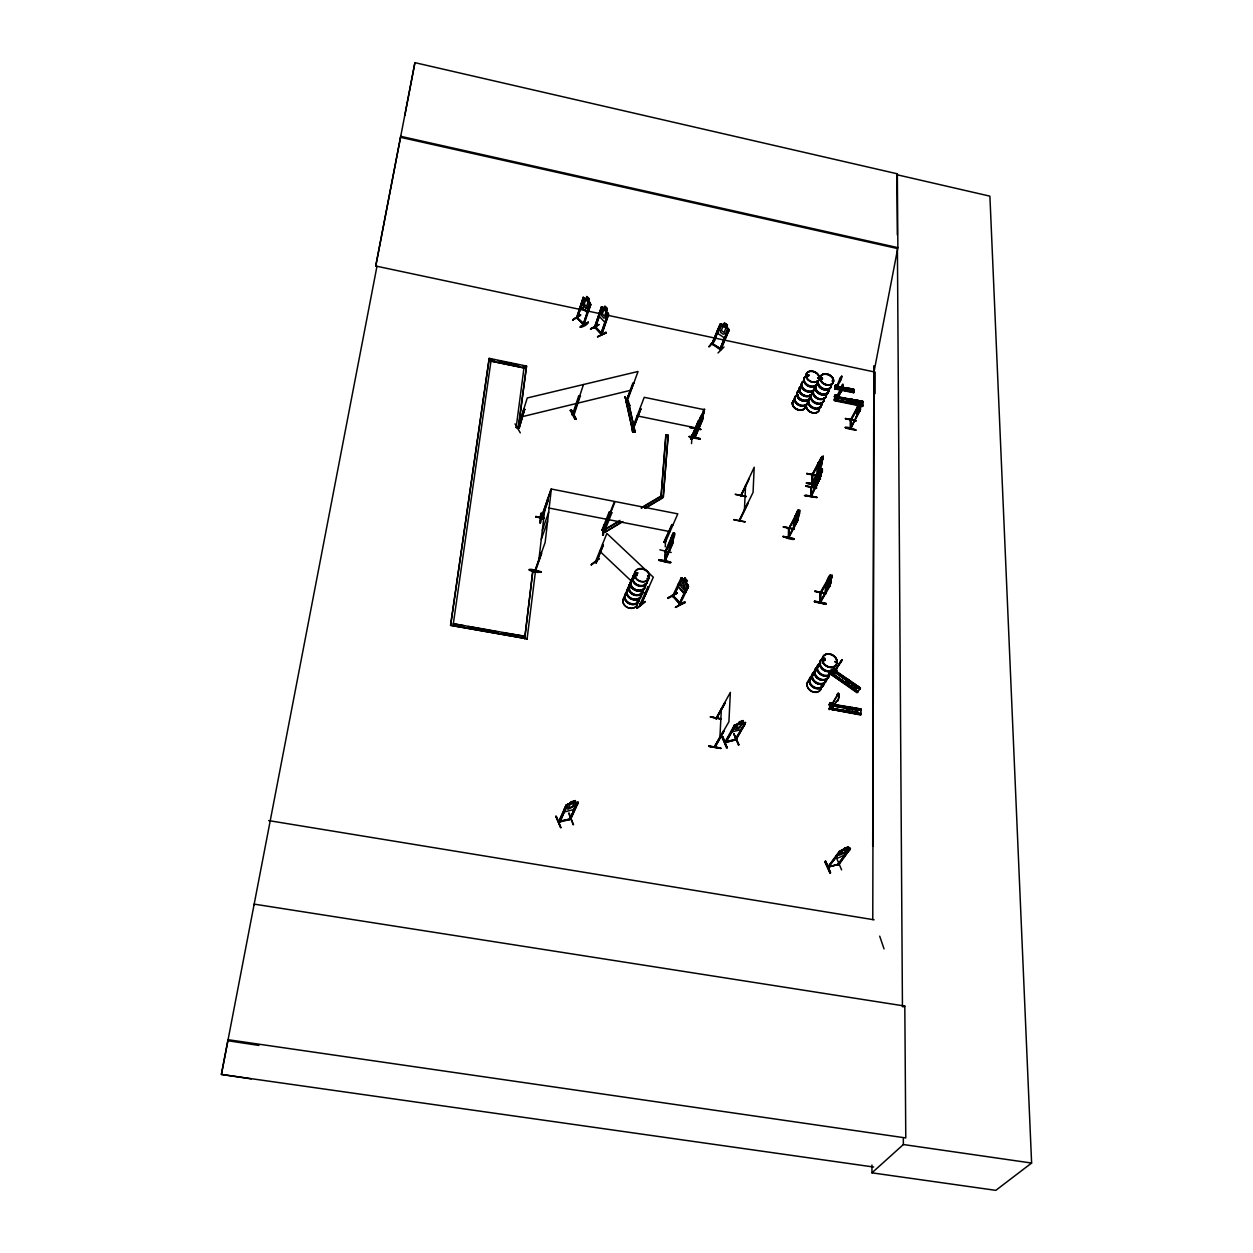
<?xml version="1.0" encoding="UTF-8"?>
<svg xmlns="http://www.w3.org/2000/svg" width="1253" height="1253" viewBox="0 0 1253 1253"><rect width="100%" height="100%" fill="white"/><g stroke="black" fill="none" stroke-linecap="round" stroke-linejoin="round"><path stroke-width="1.5" d="M805.632 486.242L816.674 487.871L805.804 485.851M835.391 387.569L837.302 388.179L835.391 387.569L834.999 388.555L853.873 392.189L834.905 388.54M835.406 385.188L837.317 385.564L834.905 385.72L834.999 388.555M835.673 395.243L835.704 396.778M835.751 385.266L836.644 386.394L839.698 379.299M836.346 385.893L835.078 387.428L836.738 386.112M836.691 385.94L836.471 387.866L840.622 380.458M836.675 396.653L841.296 387.349A3.696 0.893 -78.2 0 1 842.924 384.185A3.696 0.893 -78.2 0 1 842.924 388.211A3.696 0.893 -78.2 0 1 841.296 391.375C829.455 411.611 841.061 393.144 835.297 396.621M836.612 387.897L836.659 385.955M836.879 399.347L837.129 396.152M834.404 399.879L862.925 405.627L862.69 406.458L834.404 400.709L835.156 394.789L838.022 395.353L837.427 400.772L838.022 399.3L835.14 398.72L834.67 399.629L862.69 404.954M838.022 399.3L837.537 400.208L838.022 395.353M598.73 313.391L375.743 266.028L414.915 62.65L897.352 173.822L896.913 174.731L989.901 196.157L1031.611 1163.05L995.806 1190.35L871.947 1172.839L871.963 1165.008M872.715 846.292L873.827 371.154M872.777 919.592L874.03 366.08M875.095 393.63L875.142 372.11L606.374 315.02M830.943 703.732L829.831 707.052L830.943 703.732L829.846 705.439M832.634 704.327L832.619 709.59C834.984 707.318 829.329 706.958 829.251 708.963L860.733 714.977M830.097 702.745L833.292 703.716L830.097 702.745L829.423 709.041L860.811 714.617L860.733 713.255L829.361 708.117M830.661 703.685C830.614 706.567 831.898 703.81 832.18 705.549M831.773 708.023L831.788 704.499L836.659 696.198A4.104 1.096 -80.5 0 1 838.461 693.395A4.104 1.096 -80.5 0 1 838.445 698.391A4.104 1.096 -80.5 0 1 836.644 701.194L831.773 708.023L836.894 701.226A4.104 1.096 -80.5 0 0 838.696 698.438A4.104 1.096 -80.5 0 0 838.711 693.442A4.104 1.096 -80.5 0 0 836.91 696.245L832.039 704.546L832.023 708.07M834.67 399.629L834.67 396.026M862.675 405.533L834.42 399.3L834.404 400.161L835.14 398.72M835.156 394.789L838.022 395.697M815.327 481.309L817.958 475.247L816.862 479.946C818.632 478.301 818.287 481.747 816.627 481.074L815.327 485.412L816.361 480.964L815.358 481.324M860.153 410.968L859.793 410.107L850.724 428.698L850.787 419.426M861.375 404.374L861.391 402.667M861.986 401.085L860.388 408.118L857.271 412.55L858.242 406.708M860.216 402.464L850.442 420.945L862.142 400.944L860.936 406.003M717.53 330.291L717.436 333.251L724.453 337.887L726.489 336.227L724.406 337.762M855.799 430.233C847.31 425.206 836.926 427.304 855.815 430.155M855.877 421.102L845.383 418.455L855.877 420.632M856.097 416.701C857.788 418.674 854.938 404.641 860.56 401.085L850.442 419.974M860.968 401.211L860.388 409.621L850.348 428.62L850.411 420.084M850.693 427.993C850.348 407.742 851.868 433.225 850.709 427.022M829.658 584.869L830.034 585.84L829.658 584.869L820.48 601.691M830.206 576.161L820.402 593.092M830.661 582.723L830.41 574.861L820.088 592.873L819.948 602.489L830.833 582.723L830.379 584.603M830.786 582.739L830.817 580.578M830.88 577.555L830.958 575.174M828.123 580.484L827.09 586.764L830.269 582.864L832.133 575.284L830.739 580.593M827.199 580.421C823.44 612.059 824.678 577.022 830.535 574.892M825.774 604.15C791.019 596.177 849.174 609.036 814.513 601.941M825.962 593.797L814.748 591.103L825.978 593.249M535.658 516.909L544.037 518.476M820.903 465.677L812.179 483.298L812.649 474.448M823.268 456.327L821.482 463.673L818.46 467.964L819.462 461.95L823.143 456.311L822.078 458.692L822.031 456.452L821.467 465.239L811.678 484.018L812.633 475.247M823.143 456.311L821.576 465.27M822.485 459.867L822.516 458.065M822.861 459.131L822.908 457.345M820.402 602.364L820.652 592.982M820.762 593.405L820.308 601.879M820.997 592.387L820.088 593.624M606.389 320.658L604.698 322.178L599.232 316.32L599.31 313.219M817.442 465.176C820.699 455.043 814.45 476.328 818.397 471.065M812.273 475.044L812.163 474.527M812.477 475.607L812.054 484.097L812.163 475.216M817.301 485.569C818.131 482.452 796.375 481.716 811.866 484.472M806.681 473.415L817.489 475.607L806.854 473.524M797.472 519.619L788.309 537.741L798.114 519.212C785.318 544.773 802.64 488.451 798.004 519.259M798.098 511.271L788.576 529.346L798.208 511.6L798.709 512.289M798.537 517.458L799.853 510.143L798.553 512.446M798.678 512.461L798.647 510.143M799.054 513.746L799.477 511.161L799.43 513.041M747.79 502.751L739.254 520.637L753.069 492.398L754.196 467.244L740.93 495.828M749.341 478.207L740.413 496.047M793.869 526.025L795.248 515.656M794.355 528.907L783.282 526.73L794.371 529.267M844.256 855.251C851.586 850.286 837.646 859.997 835.688 857.757L835.814 856.159M788.623 528.312L788.497 529.283L798.396 509.94M788.325 537.631L788.576 528.421M789.359 528.625L788.889 527.701L788.842 536.973M788.529 536.895L789.296 528.813M739.771 520.308L748.166 503.267M783.125 536.394C802.781 539.197 792.272 541.531 783.141 536.331M700.944 422.418L702.119 414.07M701.053 422.449L702.244 414.085M733.851 519.838L745.065 521.734M746.255 496.642L735.166 494.309L746.396 496.407M697.404 425.519L697.294 428.479L698.234 423.279M697.89 424.939L697.514 427.445M698.391 423.326L698.046 428.244M698.704 422.59L698.391 426.412L700.631 421.29L700.678 420.381L699.8 420.898L700.834 416.544M701.335 415.182L698.61 425.347L699.362 421.932L698.579 422.402M698.767 421.118L701.273 416.638L700.333 422.668L697.169 428.448M702.432 418.737L694.538 437.61M703.074 412.456L701.163 419.41L701.273 416.654M703.246 416.403L702.996 418.267L703.325 409.402M703.873 411.062L703.794 412.848L704.123 412.08M703.293 414.461L704.531 409.292L702.917 416.701L700.396 421.196L700.505 418.439M723.404 731.047L714.398 746.819L715.275 746.24L714.993 747.414L723.811 731.611M724.861 702.776L716.043 718.799L725.283 702.855M699.472 425.503L699.628 418.533M700.27 439.239C691.264 434.556 680.363 436.326 700.302 439.145M700.678 429.278L689.698 427.226L700.803 429.403M714.398 746.819L728.917 721.775L730.358 692.361L715.917 718.674L716.841 718.204M716.92 717.844L716.45 718.877L725.299 702.353M702.98 418.204L694.616 437.689L694.929 436.122M694.851 428.886C696.59 429.544 694.663 427.774 695.509 429.325M694.616 437.595L695.258 428.072M702.792 419.614L694.992 437.751L695.415 428.824M695.055 437.579L695.666 428.26M830.159 704.734L830.88 705.204M830.849 704.922L829.831 707.052M832.149 704.766L831.867 704.734M698.548 421.963L700.725 416.45M744.407 510.065L745.598 485.068M830.598 704.703L830.473 704.311M836.55 396.841L835.923 395.932M719.88 737.766L721.399 708.603M698.454 420.977L699.472 420.867L698.454 420.977L690.81 439.083M691.546 443.578L692.095 434.603M690.701 439.098L692.11 438.284M691.092 438.487L692.001 438.252M641.066 604.933L640.111 603.648L641.348 604.322M671.921 524.835L673.002 524.694L671.921 524.835L664.106 541.938L665.374 542.173M720.397 348.444C697.576 335.835 725.409 350.903 719.802 349.446L727.774 330.651L728.604 331.199L727.774 330.651M720.71 349.211L720.365 348.475M665.547 541.515L664.466 541.249L664.309 542.408M664.544 541.296L665.327 542.549L664.2 542.283L665.233 542.565L677.795 513.871L615.113 501.56L603.648 530.552C605.497 532.118 604.98 528.28 604.823 530.771L611.84 512.743L610.791 512.54L611.84 512.743M665.688 537.506L665.265 546.856M712.377 343.118L713.129 343.729M573.435 414.884L583.475 384.53M574.203 414.696C571.572 412.174 572.919 417.171 574.266 413.662M574.438 413.976L572.543 414.461M674.459 536.253C675.398 528.014 673.237 543.473 671.091 544.726L671.53 538.492M665.641 552.322L665.124 551.477L673.472 532.729C671.624 534.718 667.176 550.161 670.183 548.172M659.125 559.621C668.679 564.617 679.846 562.754 659.125 559.684M671.201 552.448L659.861 549.832M672.391 542.737L664.544 561.046L672.908 542.345M673.425 534.091L665.186 552.369M673.597 532.744L673.581 535.172M673.989 534.796L673.848 536.738L674.177 536.018M664.544 560.952L665.484 550.678L665.938 551.633M665.703 551.586L664.998 561.109L672.736 543.708M665.938 550.74L665.28 560.483L664.763 559.527M641.254 508.185L661.083 496.407L663.276 496.846L668.162 435.151L665.782 435.261L661.083 496.407L662.539 498.005L646.015 507.841M663.276 496.846L668.162 435.151M661.083 496.407L666.016 434.713M678.202 586.545L683.981 593.405L678.171 586.561L678.437 583.538M640.831 409.167L639.844 408.65L640.831 409.167L633.626 427.461M595.958 561.219L596.444 562.597L595.551 561.391M632.248 431.455L632.937 422.496M633.031 426.615C634.378 425.613 633 428.275 632.655 426.913M838.727 854.233L839.51 855.157L845.869 852.306L848.485 846.934L839.244 851.382L827.826 867.029L839.557 863.865M829.627 866.559L828.014 867.421L839.635 852.306L838.79 852.98M604.338 525.555L603.351 534.874M603.883 530.708L605.199 529.768L603.241 530.771L604.713 532.4L622.882 521.593M609.068 512.211L610.101 512.759L609.068 512.211L601.957 530.238L603.241 530.473M603.523 529.502C602.098 527.826 602.113 531.82 602.176 529.439M603.899 525.117L602.599 535.125L603.476 535.282M450.547 625.325L527.231 638.811L450.547 625.325L489.203 358.358L526.542 366.08L518.147 428.526L519.212 427.195M519.369 427.555L517.834 428.15L527.262 397.968L638.043 371.483L627.017 401.743L624.714 397.044M835.187 396.199L835.453 396.246M541.39 552.354L534.953 570.882M547.796 501.231L547.483 500.276L541.578 519.29L541.124 517.411M540.842 513.229L539.698 522.955L540.482 522.72M540.356 523.081L541.531 513.01L540.45 522.705M535.548 570.835L535.642 569.958M541.719 553.34L535.454 571.039L535.845 569.504M541.688 518.303L541.641 519.275L548.313 500.323L547.232 500.119L548.266 500.667M541.876 518.444L542.267 518.053M541.343 571.728C534.044 574.876 518.194 564.884 541.343 571.807M542.095 518.194L535.704 516.518L544.068 518.084M834.733 670.496C833.637 671.42 834.247 668.491 832.556 670.637L857.772 688.477M860.686 710.733L860.968 708.979L832.947 704.264M860.67 710.138L829.251 705.329M860.67 709.778L849.581 707.804M860.67 709.041L829.564 703.982M860.717 714.053L849.628 712.049M527.043 639.328L535.611 570.146M538.821 560.216L545.024 507.371M524.882 636.994L532.823 570.334L535.611 570.851M533.011 569.786L524.662 638.905M648.365 575.66C649.148 578.134 645.984 574.814 648.6 575.863M805.648 495.499L816.705 497.112M805.804 495.123C840.857 501.905 779.992 491.536 816.549 497.425M862.722 402.605L834.388 396.731L862.644 403.027M862.722 401.712L834.482 396.042M829.345 704.953L829.345 703.935M829.267 704.405L845.9 707.287M853.685 390.45L853.779 389.526L853.685 390.466L834.999 386.284M853.7 392.722L853.7 391.766M636.164 574.046L635.897 575.096M635.804 575.315L636.649 574.438M636.978 575.017L636.164 575.456M834.905 388.023L853.794 391.797L853.716 392.737L834.905 388.9M834.905 388.931L834.999 388.007L834.905 388.947M834.388 396.496L862.894 401.367L860.044 400.788L859.934 403.873M834.404 400.224L862.831 405.862L862.894 401.367M629.445 588.362L629.679 587.892M635.647 574.046L635.036 574.955M526.542 366.08L518.382 427.962L516.158 427.524L523.973 367.912M689.307 436.702L700.333 438.707L689.338 436.671M825.805 603.695L814.56 601.424M825.978 603.273L814.701 601.127M855.83 429.826L845.274 427.571M584.211 324.699L576.678 317.056M806.462 483.047L817.316 485.177M588.315 301.253L589.333 303.226L587.876 307.643L585.997 308.348L583.647 306.124L583.005 303.038L584.446 298.621L585.965 299.013L583.193 297.274L576.537 317.823L583.945 324.903L590.774 304.416L588.503 310.728M782.968 536.77L794.089 538.884M450.704 624.793L489.203 358.358M849.456 709.449L848.391 710.576M670.48 562.691L658.937 560.483M529.283 569.911L541.233 572.073L529.299 569.88M821.107 475.842L810.879 496.376L811.631 486.681L811.098 487.386M817.958 475.529L810.879 488.216L820.652 468.606L821.185 475.889M811.646 494.998L811.584 495.718M846.934 389.088L845.587 389.558L846.198 388.461M835.125 661.788L835.673 662.242M835.939 662.148L835.218 661.474M836.299 661.929L835.156 661.929M821.06 473.853L815.484 484.316L815.484 481.497L818.522 474.276L822.36 468.7L822.375 471.723L821.091 473.885L822.203 468.841M569.786 818.428L569.629 819.634L576.646 803.721L577.758 803.455L570.867 818.851M824.646 659.235L824.74 660.206M823.033 659.282L824.568 660.644M822.908 659.329L823.801 658.765L823.393 660.002M560.028 821.952L566.857 806.102L565.745 806.384L558.744 822.266L558.838 821.154L560.295 821.326M820.637 593.656L830.379 576.599L830.755 577.523L832.133 575.284M819.854 601.565L820.151 592.685M820.449 602.474L830.034 585.84M832.117 380.724L832.29 381.304M251.289 1078.88L221.389 1074.432L376.965 266.294L375.743 266.028L400.694 136.326L897.868 247.64L897.352 173.822M404.813 115.448L414.915 62.65M253.936 905.261L254.155 904.118L904.807 1006.049L905.778 1137.943L228.046 1039.708L221.389 1074.432L873.67 1167.029M822.407 378.484C823.926 378.986 819.117 379.565 822.203 378.108M821.764 379.079L821.075 378.187L822.078 378.218M822.281 378.986L822.172 379.549M817.645 377.873L818.46 377.498L817.676 377.748M817.676 377.999L818.444 377.733M812.116 483.924L821.263 466.57M835.923 396.277L836.581 396.199M839.933 378.265L841.75 376.088L840.121 381.585M841.687 377.388L841.781 376.276M811.333 392.283L811.552 392.612M808.169 376.151L806.901 375.007M807.527 376.057L807.48 375.07M788.826 537.631L797.832 520.559M818.381 472.616L814.936 480.212L815.515 487.339M834.905 386.676L835.406 384.969M595.3 327.957L595.191 326.328L602.082 333.862L601.299 333.016M595.081 327.847L594.533 327.127L601.565 334.692M595.755 327.017L594.752 326.438M680.363 604.009C659.407 583.804 685.281 605.34 679.126 604.118L687.145 587.03L688.148 587.657L687.145 587.03M836.096 396.261L834.67 398.485L835.923 395.306L835.688 396.167M829.267 709.668L829.267 708.853L860.889 714.445L860.968 708.979M810.879 495.452L810.801 496.298M811.145 486.759L811.13 495.671M488.795 360.66L526.15 368.366M490.972 361.099L453.116 625.231M535.156 569.943L532.823 570.334M811.631 483.188L812.383 483.376M796.094 515.594L795.06 521.749L799.759 513.26M453.241 623.728L525.101 636.32L502.281 632.702M520.293 432.849L515.03 423.874M516.158 427.524L518.554 427.383M518.037 428.056L519.102 427.226M519.102 428.291L524.647 409.277L523.691 409.512L518.241 428.463M519.165 428.181L524.647 409.277M847.2 848.876L850.411 848.516L837.756 864.319L839.103 864.523L837.991 864.774L849.659 849.597L839.165 864.382L828.452 866.951M626.375 401.305L627.33 400.976L626.453 401.258M572.668 320.063L580.499 315.255L572.793 319.672M577.147 317.009L577.194 318.544L583.694 299.248L582.99 298.59L576.803 317.651L584.211 324.731L583.679 323.321M583.694 299.248L577.163 318.466M580.578 314.848L572.621 319.938L580.64 314.863M582.88 308.473L586.764 296.428L589.302 298.809L588.518 301.19M585.214 310.697L589.098 298.872L586.733 296.632M588.19 322.084C587.453 327.237 570.256 330.322 588.237 322.178M589.803 305.074L583.256 324.37L589.536 305.246L590.492 305.732L589.536 305.246M583.914 324.966L584.524 324.12M574.078 414.712L572.543 415.119M590.508 329.069L598.793 324.746L590.649 328.819M573.232 414.931L579.528 396.026M665.28 560.389L665.061 560.185M839.886 378.751L839.541 379.91M594.517 327.237L601.44 306.907L602.568 306.813L608.551 314.362L601.33 334.582L601.127 333.69M594.627 327.299L601.534 306.86M595.112 327.832L601.941 308.786L601.001 308.238L601.644 308.927M599.607 315.678L595.238 327.879M590.523 329.21L598.934 324.496L590.586 328.803M570.021 410.467C574.328 413.349 580.828 429.293 571.493 410.06M597.556 336.791L605.982 332.076L606.233 332.859L597.556 336.791L606.233 332.844M606.405 311.057L607.313 308.645L604.87 306.186L604.118 308.724L602.677 308.254L601.189 312.655L601.722 315.787L603.883 318.121L605.7 317.495L607.204 308.645M572.308 415.119L578.604 396.246L580.468 396.136L578.604 396.246M607.627 314.879L600.829 334.05L607.627 314.879L608.269 315.568L601.847 334.535L594.877 326.97M601.33 334.582L600.939 333.361M574.046 414.79L580.296 395.823M547.906 500.354L541.39 518.57M542.345 530.27L548.673 512.195M541.28 539.37L547.608 521.342M724.907 742.121L736.419 739.364L734.712 739.787L744.955 723.764L736.028 739.99M734.712 739.787L736.278 738.925M816.596 484.582L816.455 477.471L817.598 474.401M817.723 474.511L816.455 477.471M818.428 481.7C819.634 480.244 821.451 468.528 818.381 472.726M818.554 481.716L819.572 478.615M624.761 396.762L629.977 405.737L624.699 396.747M625.795 401.618L633.736 382.917L626.124 401.915L627.142 401.07M625.967 401.915L632.828 383.136M628.333 401.007L635.099 432.207L632.969 432.238L626.218 401.023L628.333 401.007L626.077 401.9M640.863 408.838L633.83 427.508L632.922 426.255M603.507 529.831L601.988 529.894L603.413 529.471M603.038 534.812L603.836 525.101L603.288 534.89M591.275 564.978L599.388 558.54L591.4 564.586M604.713 532.4L621.457 522.031M595.895 561.172L595.598 561.501M596.553 561.783L595.989 562.801L603.319 545.024L602.536 544.303L603.038 545.243M596.162 562.816L603.319 545.024M570.585 819.352L570.914 818.272M570.914 818.757L558.54 821.811L566.215 805.099M714.523 340.722L709.104 346.564M711.939 343.275L711.782 344.136L720.193 324.229M723.435 325.294L724.344 323.055L723.451 325.498L721.634 325.279L719.833 329.57L720.553 332.39L723.341 334.238L725.612 333.408L727.429 329.116L726.254 327.362L727.413 324.966C719.582 321.222 730.64 324.182 726.254 327.362C732.175 331.669 722.151 322.538 720.036 324.198L711.814 344.105M720.741 349.18L713.051 343.917L712.409 344.544L720.475 325.827L719.661 325.279L720.287 326.046M720.475 325.827L712.518 344.544M718 352.954L724.046 346.987M727.586 330.87L719.833 349.415M729.105 330.072L728.322 328.615L729.105 330.072L720.585 349.932L728.995 330.04M662.539 498.005L661.318 495.859L641.473 507.637M690.591 439.004L698.469 420.663M695.321 429.779L695.713 428.965M691.813 439.239L704.531 409.292M839.745 378.719L840.732 377.952M841.656 377.999L840.732 379.831M664.106 542.33L671.953 524.49M645.154 601.55L637.041 608.363M640.111 603.648L639.923 604.494L647.801 587.046L648.584 587.798L640.784 605.168L653.314 577.194L606.859 533.449L595.3 562.174L596.005 562.738M640.565 605.027L640.377 603.429M671.013 538.539L673.707 533.089M665.578 552.448L672.579 536.707M673.675 535.376L674.647 533.198L673.55 535.344L673.331 534.467M665.061 560.263L672.798 542.815M560.905 827.513L556.301 816.236M575.816 807.433L573.623 809.595L564.289 811.944L563.74 810.252L566.105 805.115L575.425 800.651M566.857 806.102L560.138 820.934M574.313 802.562L576.035 802.719L574.36 806.29L567.891 809.234L566.591 808.201L568.236 804.614L571.399 801.638M570.507 803.565L571.446 801.544M677.325 592.998L667.677 597.994L677.278 592.967M569.238 813.087L573.091 824.725M575.378 800.526L574.375 802.687L578.228 802.296L570.538 818.851M648.678 576.302L648.318 575.581M687.819 584.947L681.193 577.79L672.532 596.24L673.143 595.206M673.159 595.3L673.284 596.992L681.507 579.685M679.909 583.084L673.159 596.898M576.646 803.721L569.739 819.556M567.891 804.207L578.181 802.171L573.702 809.642M684.874 577.915L687.427 580.828L686.205 582.974L687.083 585.167L685.219 589.114L683.198 589.317L680.943 586.561L680.52 583.412L682.384 579.45L683.934 580.217L684.984 577.852L683.981 579.998M675.445 607.392L684.702 601.894L675.445 607.392L684.937 602.709M686.66 588.55L679.486 603.774M685.626 592.277L688.304 586.639M679.752 604.807L688.492 586.655L686.299 582.927M684.686 601.879L684.921 602.724M839.306 663.338L842.094 659.626L833.104 673.347L842.361 659.783L833.308 673.487L838.946 664.325M740.852 496.235L748.511 480.322M849.409 709.746L847.263 709.887M897.868 247.64L874.014 371.875L874.014 366.017M837.317 385.344L836.91 388.947L837.302 387.96M845.102 387.772L847.091 387.991L847.091 390.826M845.18 390.435L845.18 387.616M846.699 681.71L848.046 680.927L849.205 682.478M848.782 388.336C849.565 395.4 846.793 386.206 850.677 388.728L850.693 391.547M851.868 389.135L853.857 389.37L853.794 392.346M851.962 391.797L851.946 388.978M853.685 390.028L834.89 386.112L853.857 389.37M849.738 398.971L852.729 399.315L852.745 403.591M849.863 403.012L849.863 398.752M811.866 475.968L812.649 474.621M812.242 476.046L818.929 463.25M855.266 399.832L855.172 404.327L855.266 399.832L858.133 400.412L858.039 404.907L858.133 400.412M788.497 528.484L788.936 527.685M810.801 488.153L820.464 469.953L820.088 470.721M810.879 488.216L811.584 486.744M813.808 484.3L820.668 471.739L820.668 474.574L815.499 485.835L815.108 485.036C812.884 491.849 814.325 479.257 813.823 487.307M813.964 484.347L815.327 478.395M822.015 471.535L821.639 472.256L821.623 470.439M824.819 659.877L824.035 660.676M788.2 537.521L789.061 536.143M851.147 419.41L850.364 420.867M820.12 478.082L810.785 495.436L811.302 496.329L820.12 478.082L820.496 478.991M860.811 403.294L862.017 400.913M794.386 529.283L783.297 527.106M860.498 409.637L850.27 428.557M710.451 716.857L720.82 719.05M836.659 399.3L841.296 391.375M708.838 746.005L720.945 748.104L708.822 746.068M850.176 400.694L852.306 400.897M723.842 731.11L714.946 746.804M722.777 736.607L727.038 747.743L722.699 736.623M742.481 727.711L740.178 729.872L731.58 731.971L734.43 725.064L738.675 723.654L736.388 724.626L734.289 728.291L735.245 729.418L738.69 728.604L743.546 722.95L742.074 722.715M734.524 725.064L725.001 742.027M734.07 726.74L734.931 726.114L724.954 742.512L735.48 739.646M734.931 726.114L725.785 741.854L726.364 741.275M726.004 742.387L735.088 726.489M739.756 721.556C734.54 726.489 746.616 716.544 742.23 722.621M743.374 720.647L742.121 722.84L745.519 722.464L742.418 727.852M745.112 724.14L735.025 740.225L735.041 739.207M744.955 723.764L736.153 738.941M825.884 590.915L830.238 584.493M820.668 378.296L821.984 377.967M831.146 672.501L858.054 691.405L857.052 692.768L830.206 673.816L857.459 692.22L830.582 673.268L831.225 672.234L834.169 673.863L831.459 671.937L833.715 668.773M832.744 670.073L834.169 668.319L836.879 670.245L833.934 668.616L831.726 671.702L833.95 668.93M834.169 673.863L833.292 675.195L836.879 670.245M845.102 683.245L848.03 679.298L850.615 681.428M830.081 707.616L829.549 708.431L833.276 708.164M859.809 688.978L833.182 669.807M847.827 685.172L850.756 681.225M850.239 686.895L853.168 682.948L855.752 685.062M852.98 688.821L855.893 684.858M854.797 690.105L857.71 686.158L860.435 688.069L833.417 669.447L832.556 670.637M846.323 706.676L846.464 711.751M857.428 692.267L860.435 688.069L833.402 669.494M849.518 707.225L849.659 712.299M857.647 708.634L857.819 713.709M860.372 688.21L859.417 689.51M832.822 669.556L859.934 688.79M811.897 474.965L822.109 456.593M858.023 691.437L832.634 673.785L854.781 689.322M830.285 872.949L825.649 861.218L830.614 872.668M828.014 866.841L839.635 852.306M844.914 848.093L841.202 850.881L828.797 866.622M845.242 848.109L847.467 847.498M848.312 847.028L846.965 848.845L849.628 848.265M837.756 864.319L849.659 849.597M831.961 671.874L832.869 670.684M841.593 869.895L836.722 858.399M699.346 425.472L700.396 424.297M570.507 410.295L575.268 419.207M574.892 419.316L570.554 410.248M692.063 438.628L690.685 438.628M670.324 548.078L669.306 549.206L669.854 541.641M714.664 340.33L708.869 346.83L714.476 340.612M903.883 1007.02L904.807 1006.049M846.95 708.603L848.5 708.149M817.316 472.036L818.397 470.956M847.138 681.099L846.809 682.603M816.517 484.425L817.739 483.501M816.486 484.566L817.614 483.47M793.916 525.884L794.982 524.866M588.675 310.76L586.952 312.342L581.063 306.75L581.126 303.618M604.666 322.037L606.311 320.564M871.947 1172.839L903.366 1144.537L903.319 1138.711M570.726 819.368L558.822 822.187M852.4 401.649L850.395 401.258M727.163 747.743L721.994 737.046L726.552 747.9L727.335 747.43M845.462 388.775L846.793 389.041M808.279 375.916L807.872 375.148M637.104 608.018L645.107 601.471M636.9 608.285L645.044 601.832M647.801 587.046L648.302 588.017M825.852 591.056L827.027 590.132M591.244 564.821L598.997 558.243M825.414 861.453L830.41 872.949L824.803 861.672L825.617 861.218M829.878 873.075L824.881 861.625M603.68 530.223L604.854 530.442M691.123 438.033L691.578 439.239M691.938 438.597L690.904 438.393M632.781 426.928L633.783 427.132M590.68 304.479L590.163 302.74L583.193 297.274M580.327 327.315L588.143 322.475M582.99 298.59L583.412 299.42M644.59 508.279L662.774 497.457M619.984 520.402L603.46 530.223L604.933 531.867M603.241 530.771L618.121 521.937M567.86 804.128L566.105 805.115M685.72 592.215L683.856 593.311L685.704 592.387M635.819 573.952L635.537 575.064M635.631 574.328L636.493 574.328M636.759 575.754L636.43 573.874M668.084 598.495L677.074 593.186M680.833 578.87L681.193 579.857M688.492 586.655L687.991 584.869M839.306 851.507L849.722 848.203M847.153 708.399L849.174 708.994M608.269 315.568L607.345 315.02M595.535 327.613L601.236 333.204M608.018 312.639L608.551 314.362M607.313 308.645L604.917 306.358M848.923 683.057L847.592 683.277L846.762 681.836M824.474 660.206L825.116 659.736M535.376 569.316L535.047 570.961L545.165 542.345L551.336 489.14L540.904 518.444L542.048 518.617L542.204 517.505M846.527 389.84L846.746 388.759M726.333 741.823L725.44 741.964M839.385 863.474L838.492 864.194M841.076 850.521L843.567 849.894M849.847 850.004L848.641 849.879M848.547 847.075L844.773 847.936M517.943 428.134L518.883 427.884M572.245 414.79L573.937 414.351M571.525 410.091L575.879 419.05M523.864 409.841L524.819 409.59M633 383.449L633.908 383.214M569.802 818.475L570.616 818.209M560.075 821.091L570.021 819.07M568.564 813.26L573.545 824.615M521.42 416.873L630.995 390.2M565.902 806.791L566.998 806.509M576.803 804.128L577.915 803.846M726.27 741.447L735.245 739.63M735.981 739.881L725.205 742.528M745.582 722.574L734.43 725.064M847.294 681.131L849.033 681.867M848.657 683.183L847.122 682.713M720.036 324.198L721.415 324.041M828.672 866.951L838.21 864.351M822.14 379.079L821.263 378.798M807.778 376.307L806.995 375.775M720.538 349.869L712.064 343.823M712.221 343.118L713.035 343.667M601.44 306.907L602.568 306.922M603.523 525.383L604.338 525.587M738.456 745.002L733.898 734.211M633.188 431.674L635.318 431.643M636.493 575.675L635.255 575.111M903.366 1144.537L1031.611 1163.05M672.861 595.927L680.034 604.51M227.858 1040.742L258.948 1045.441M681.068 577.868L682.321 578.087M268.706 820.605L874.124 919.812M832.979 708.478L845.932 710.702M849.628 711.344L857.021 712.612M833.057 708.822L846.01 711.046M849.706 711.688L857.099 712.957M832.963 709.182L845.916 711.406M845.9 707.475L829.345 704.859M849.581 708.164L858.838 709.715M832.947 705.956L845.9 708.305M849.581 708.822L856.989 710.216M720.741 718.674L710.279 716.888L720.6 718.877M815.374 487.448L814.998 485.005M805.663 486.101L816.517 488.09M455.137 624.072L464.565 625.795M468.324 626.484L498.506 632.013M689.714 427.555L700.678 429.622M535.689 516.518L544.131 518.272M602.082 530.254L603.132 530.458L614.456 501.435L551.085 488.983L541.108 518.491M604.823 530.771L603.883 530.645M814.763 591.494L826.166 593.452M733.866 519.588L745.049 521.953M673.362 538.398L672.908 542.424L673.863 532.995M548.579 507.966L607.376 519.415M608.018 519.541L669.932 531.601M661.318 495.859L663.51 496.298M838.163 397.185L860.748 401.727M853.23 401.038L860.764 402.558M853.23 401.132L860.764 402.636M835.14 399.049L838.022 399.629M836.299 400.255L857.021 404.406M834.905 385.72L853.779 389.526M834.952 386.394L853.685 390.106M665.782 435.261L667.943 435.699M806.713 473.775L815.734 475.592M637.057 415.871L696.402 427.993M821.435 458.473L821.075 457.58L811.787 475.905M490.91 359.345L494.637 360.112M498.365 360.88L518.899 365.124M522.642 365.892L526.37 366.659M490.659 361.036L524.287 367.975M704.28 409.684L644.23 397.311L632.749 427.32M845.399 418.768L856.065 420.742M400.506 137.313L897.414 248.533L902.442 1006.785M824.349 658.859L823.331 659.517L825.007 659.47M851.601 400.302L850.176 401.179M807.652 374.913L808.514 376.37L806.713 375.681M849.565 848.14L850.411 848.516M811.255 487.276L811.49 494.982M721.336 324.01L723.514 325.435M832.822 670.261L858.054 688.085M832.634 670.512L857.835 688.398M830.927 672.767L857.663 691.938L830.77 673.049M629.194 588.346L629.679 589.333M851.977 400.271L852.463 401.399M807.214 375.837L807.292 376.151A7.001 5.184 25.9 0 0 805.742 376.667M823.503 660.441L822.986 659.532M640.205 604.118L640.988 604.807M588.346 301.174L590.163 302.74M585.699 299.812L588.064 302.036M584.258 304.228L586.608 306.452M599.795 551.226L631.7 581.408M642.805 591.917L645.577 594.533M583.616 323.509L577.445 318.199M673.816 596.381L679.533 603.288M682.196 578.04L684.028 580.155M835.735 856.332L835.688 857.757M879.7 936.163L884.038 948.881M563.881 810.221L564.414 811.85M628.536 403.388L635.099 432.207M626.014 401.602L632.969 432.238M852.51 400.96L851.304 402.119L850.239 400.741M731.548 730.295L731.752 732.003M683.511 579.606L684.31 593.202M896.913 174.731L897.32 234.938M860.044 400.788L860.059 403.638M820.464 469.953L820.464 470.783M814.544 483.783L814.168 486.305L814.152 484.488M818.538 380.505A7.032 5.2 25.9 0 1 806.885 378.061A7.032 5.2 25.9 0 1 812.899 371.154A7.032 5.2 25.9 0 1 818.538 380.505A7.001 5.169 26.2 0 0 822.516 389.276A7.001 5.169 26.2 0 0 831.037 385.83A6.985 5.169 26.2 0 1 823.378 389.589A6.985 5.169 26.2 0 1 817.958 381.664M818.366 380.724A6.985 5.169 25.9 0 1 806.822 378.312A6.985 5.169 25.9 0 1 812.774 371.452A6.985 5.169 25.9 0 1 818.366 380.724A7.017 5.184 25.9 0 1 806.791 378.312A7.017 5.184 25.9 0 1 812.774 371.436A7.017 5.184 25.9 0 1 818.397 380.74A6.985 5.169 26.2 0 0 823.801 388.743A6.985 5.169 26.2 0 0 831.444 384.984A7.001 5.184 26.2 0 1 822.939 388.446A7.001 5.184 26.2 0 1 819.055 379.659M817.222 380.881A7.095 5.263 25.9 0 1 812.257 386.597A7.095 5.263 25.9 0 1 804.034 380.975A7.095 5.263 25.9 0 1 809.015 375.273M817.473 382.04A7.001 5.184 25.9 0 1 811.239 386.143A7.001 5.184 25.9 0 1 804.16 380.192A7.001 5.184 25.9 0 1 809.187 375.054M816.862 381.445A7.001 5.184 25.9 0 1 809.344 386.66A7.001 5.184 25.9 0 1 804.645 377.56M814.372 386.457A6.985 5.184 25.9 0 1 810.581 391.985A6.985 5.184 25.9 0 1 802.343 388.446A6.985 5.184 25.9 0 1 803.283 381.695M817.097 381.147A7.095 5.263 25.9 0 1 809.485 386.441A7.095 5.263 25.9 0 1 804.708 377.216M805.82 376.307A7.095 5.263 25.9 0 1 807.245 375.728M812.586 391.907A6.97 5.184 25.9 0 1 803.236 394.977A6.97 5.184 25.9 0 1 801.309 385.72A6.954 5.169 25.9 0 0 803.298 394.836A6.954 5.169 25.9 0 0 812.617 391.797M812.477 392.064A6.938 5.169 25.9 0 1 803.157 395.118A6.938 5.169 25.9 0 1 801.231 385.924A6.938 5.169 25.9 0 0 803.157 395.118A6.938 5.169 25.9 0 0 812.461 392.095A6.97 5.184 25.9 0 1 803.126 395.181A6.97 5.184 25.9 0 1 801.215 385.924M814.607 386.159A7.079 5.263 25.9 0 1 810.769 391.766A7.079 5.263 25.9 0 1 802.406 388.195A7.079 5.263 25.9 0 1 803.361 381.351M814.732 385.908A7.079 5.263 25.9 0 1 810.895 391.516A7.079 5.263 25.9 0 1 802.531 387.929A7.079 5.263 25.9 0 1 803.486 381.084M814.983 387.067A6.985 5.184 25.9 0 1 805.616 390.122A6.985 5.184 25.9 0 1 803.69 380.865M812.21 390.842A6.97 5.184 25.9 0 1 808.42 396.387A6.97 5.184 25.9 0 1 800.181 392.847A6.97 5.184 25.9 0 1 801.137 386.096M807.292 403.356A6.907 5.169 25.9 0 1 797.503 404.609A6.907 5.169 25.9 0 1 796.375 395.87M807.59 400.302A7.017 5.247 25.9 0 1 803.236 405.956A7.017 5.247 25.9 0 1 794.935 401.399A7.017 5.247 25.9 0 1 797.863 394.946M807.715 400.036A7.017 5.247 25.9 0 1 803.361 405.706A7.017 5.247 25.9 0 1 795.06 401.148A7.017 5.247 25.9 0 1 797.989 394.695M807.778 399.754A6.923 5.169 25.9 0 1 803.471 405.346A6.923 5.169 25.9 0 1 795.279 400.835A6.923 5.169 25.9 0 1 798.177 394.476M810.033 395.368A7.032 5.247 25.9 0 1 805.663 401.038A7.032 5.247 25.9 0 1 797.347 396.465A7.032 5.247 25.9 0 1 800.275 390.012M805.648 405.831A6.876 5.153 25.9 0 1 796.391 408.901A6.876 5.153 25.9 0 1 794.512 399.723A6.907 5.169 25.9 0 0 796.328 409.026A6.907 5.169 25.9 0 0 805.616 405.956M812.054 391.093A6.938 5.169 25.9 0 1 808.295 396.606A6.938 5.169 25.9 0 1 800.087 393.082A6.938 5.169 25.9 0 1 801.027 386.363M647.347 578.416A7.816 6.375 23.6 0 1 642.241 585.903A7.816 6.375 23.6 0 1 632.781 580.28A7.816 6.375 23.6 0 1 637.902 572.793M647.331 580.656A7.706 6.281 23.6 0 1 640.706 586.404A7.706 6.281 23.6 0 1 632.499 580.233A7.706 6.281 23.6 0 1 637.699 573.42M647.362 578.15A7.706 6.281 23.6 0 1 642.961 585.433A7.706 6.281 23.6 0 1 633.485 581.094A7.706 6.281 23.6 0 1 636.273 573.06M644.888 583.757A7.675 6.265 23.6 0 1 640.487 591.024A7.675 6.265 23.6 0 1 631.058 586.702A7.675 6.265 23.6 0 1 633.846 578.698M645.436 585.198A7.784 6.359 23.6 0 1 639.39 591.009A7.784 6.359 23.6 0 1 630.823 585.903A7.784 6.359 23.6 0 1 633.908 578.322M645.53 584.947A7.784 6.359 23.6 0 1 639.5 590.758A7.784 6.359 23.6 0 1 630.917 585.652A7.784 6.359 23.6 0 1 634.018 578.087M643.447 589.458A7.659 6.265 23.5 0 1 633.329 594.361A7.659 6.265 23.5 0 1 630.588 583.553M643.541 589.176A7.628 6.249 23.5 0 1 633.454 594.063A7.628 6.249 23.5 0 1 630.729 583.303M643.525 589.286A7.659 6.265 23.5 0 1 633.391 594.188A7.659 6.265 23.5 0 1 630.666 583.381M643.165 591.275A7.659 6.265 23.5 0 1 632.358 594.079A7.659 6.265 23.5 0 1 630.51 583.741M641.003 592.544A7.628 6.249 23.5 0 1 636.618 599.795A7.628 6.249 23.5 0 1 627.252 595.504A7.628 6.249 23.5 0 1 630.04 587.516M641.661 593.452A7.628 6.249 23.5 0 1 635.725 599.169A7.628 6.249 23.5 0 1 627.33 594.173A7.628 6.249 23.5 0 1 630.369 586.717M641.536 593.985A7.722 6.328 23.5 0 1 635.522 599.78A7.722 6.328 23.5 0 1 627.017 594.705A7.722 6.328 23.5 0 1 630.102 587.156M641.646 593.734A7.737 6.343 23.5 0 1 635.631 599.529A7.737 6.343 23.5 0 1 627.126 594.455A7.737 6.343 23.5 0 1 630.196 586.921M637.291 601.001A7.581 6.234 23.5 0 1 633.501 608.081A7.581 6.234 23.5 0 1 624.26 604.995A7.581 6.234 23.5 0 1 624.855 596.851M639.234 598.934A7.596 6.234 23.5 0 1 630.118 604.197A7.596 6.234 23.5 0 1 625.357 594.298M637.307 600.907A7.565 6.218 23.5 0 1 633.532 607.956A7.565 6.218 23.5 0 1 624.323 604.886A7.565 6.218 23.5 0 1 624.934 596.773M639.563 598.433A7.706 6.328 23.5 0 1 629.382 603.398A7.706 6.328 23.5 0 1 626.641 592.512M639.578 598.151A7.596 6.234 23.5 0 1 629.539 603.053A7.596 6.234 23.5 0 1 626.829 592.309M639.453 598.683A7.706 6.328 23.5 0 1 630.212 604.009A7.706 6.328 23.5 0 1 625.388 593.969M643.024 591.526A7.628 6.249 23.5 0 1 633.141 594.768A7.628 6.249 23.5 0 1 629.288 585.214M834.31 666.345A7.737 6.249 31.8 0 1 827.497 671.655A7.737 6.249 31.8 0 1 819.697 664.795A7.737 6.249 31.8 0 1 825.179 658.311M834.78 665.594A7.737 6.249 31.8 0 1 828.593 670.935A7.737 6.249 31.8 0 1 820.48 665.202A7.737 6.249 31.8 0 1 823.863 657.872M831.287 669.102A7.706 6.249 31.8 0 1 826.588 676.103A7.706 6.249 31.8 0 1 817.489 671.028A7.706 6.249 31.8 0 1 820.637 663.15M831.773 670.606A7.816 6.328 31.8 0 1 825.523 676.009A7.816 6.328 31.8 0 1 817.316 670.214A7.816 6.328 31.8 0 1 820.746 662.806M834.576 666.11A7.847 6.343 31.8 0 1 828.311 671.53A7.847 6.343 31.8 0 1 820.073 665.703A7.847 6.343 31.8 0 1 823.503 658.295M834.717 665.876A7.847 6.343 31.8 0 1 828.452 671.295A7.847 6.343 31.8 0 1 820.214 665.484A7.847 6.343 31.8 0 1 823.644 658.06M829.329 674.318A7.675 6.218 31.9 0 1 819.117 678.484A7.675 6.218 31.9 0 1 816.972 667.41M831.976 670.089A7.706 6.249 31.8 0 1 821.733 674.271A7.706 6.249 31.8 0 1 819.556 663.15M821.482 686.863A7.596 6.187 32 0 1 815.39 692.157A7.596 6.187 32 0 1 807.433 686.519A7.596 6.187 32 0 1 810.785 679.267M828.86 673.018A7.69 6.249 31.9 0 1 824.145 680.034A7.69 6.249 31.9 0 1 815.061 674.96A7.69 6.249 31.9 0 1 818.209 667.082M826.385 679.063A7.659 6.218 31.9 0 1 820.245 684.373A7.659 6.218 31.9 0 1 812.21 678.687A7.659 6.218 31.9 0 1 815.578 671.404M823.628 683.449A7.628 6.218 31.9 0 1 813.479 687.631A7.628 6.218 31.9 0 1 811.349 676.573M823.894 683.214A7.737 6.296 31.9 0 1 817.676 688.602A7.737 6.296 31.9 0 1 809.563 682.854A7.737 6.296 31.9 0 1 812.978 675.492M824.035 682.995A7.737 6.296 31.9 0 1 817.817 688.383A7.737 6.296 31.9 0 1 809.704 682.634A7.737 6.296 31.9 0 1 813.119 675.257M826.635 678.813A7.769 6.312 31.9 0 1 820.417 684.216A7.769 6.312 31.9 0 1 812.273 678.453A7.769 6.312 31.9 0 1 815.687 671.06M826.776 678.593A7.769 6.312 31.9 0 1 820.558 683.981A7.769 6.312 31.9 0 1 812.414 678.218A7.769 6.312 31.9 0 1 815.828 670.841M824.098 682.713A7.628 6.218 31.9 0 1 817.958 688.038A7.628 6.218 31.9 0 1 809.955 682.352A7.628 6.218 31.9 0 1 813.322 675.085M821.091 688.743A7.612 6.218 32 0 1 809.595 690.137A7.612 6.218 32 0 1 810.628 679.486M821.154 685.391A7.612 6.218 32 0 1 821.357 687.114M826.839 678.312A7.659 6.218 31.9 0 1 816.643 682.493A7.659 6.218 31.9 0 1 814.513 671.42M816.142 385.517A6.97 5.169 26.3 0 0 820.01 394.288A6.97 5.169 26.3 0 0 828.499 390.826A6.954 5.153 26.3 0 1 820.856 394.585A6.954 5.153 26.3 0 1 815.452 386.691M826.197 393.536A6.954 5.169 26.3 0 1 818.773 398.752A6.954 5.169 26.3 0 1 814.074 389.683A6.97 5.169 26.3 0 0 818.851 398.611A6.97 5.169 26.3 0 0 826.291 393.379M828.734 390.56A7.064 5.247 26.3 0 1 820.135 394.068A7.064 5.247 26.3 0 1 816.204 385.172M828.875 390.294A7.079 5.247 26.3 0 1 820.261 393.802A7.079 5.247 26.3 0 1 816.33 384.922M831.272 385.548A7.095 5.247 26.2 0 1 822.641 389.056A7.095 5.247 26.2 0 1 818.695 380.16M831.412 385.297A7.095 5.247 26.2 0 1 822.767 388.79A7.095 5.247 26.2 0 1 818.835 379.894M816.564 384.687A6.97 5.169 26.3 0 0 820.433 393.442A6.97 5.169 26.3 0 0 828.922 389.981A6.954 5.153 26.3 0 1 821.279 393.755A6.954 5.153 26.3 0 1 815.875 385.846M826.369 395.04A6.954 5.169 26.3 0 1 817.896 398.501A6.954 5.169 26.3 0 1 814.043 389.761M826.291 395.196A6.97 5.169 26.3 0 1 817.802 398.673A6.97 5.169 26.3 0 1 813.949 389.902M821.373 404.891A6.907 5.153 26.3 0 1 812.931 408.368A6.907 5.153 26.3 0 1 809.125 399.644M819.227 407.272A6.876 5.137 26.3 0 1 812.727 412.707A6.876 5.137 26.3 0 1 806.54 404.641M824.082 397.734A6.938 5.153 26.3 0 1 816.658 402.933A6.938 5.153 26.3 0 1 811.975 393.896M821.404 403.184A7.001 5.231 26.3 0 1 813.902 408.462A7.001 5.231 26.3 0 1 809.187 399.315M821.529 402.933A7.001 5.231 26.3 0 1 814.027 408.212A7.001 5.231 26.3 0 1 809.313 399.065M823.894 398.266A7.032 5.231 26.3 0 1 816.376 403.56A7.032 5.231 26.3 0 1 811.631 394.382M824.02 398.015A7.032 5.231 26.3 0 1 816.502 403.294A7.032 5.231 26.3 0 1 811.756 394.131M821.592 402.636A6.907 5.153 26.3 0 1 814.184 407.851A6.907 5.153 26.3 0 1 809.532 398.83M823.847 399.989A6.923 5.153 26.3 0 1 815.405 403.45A6.923 5.153 26.3 0 1 811.568 394.726M826.15 395.447A6.938 5.153 26.3 0 1 818.538 399.206A6.938 5.153 26.3 0 1 813.15 391.328M819.117 407.554A6.907 5.153 26.3 0 1 812.586 412.989A6.907 5.153 26.3 0 1 806.384 404.907M819.196 407.397A6.907 5.153 26.3 0 1 812.664 412.832A6.907 5.153 26.3 0 1 806.462 404.735M858.227 408.133L858.211 410.796L860.388 406.692L860.419 404.03L858.227 408.133M828.108 582.097L828.045 585.12L830.3 581.251L830.347 578.228L828.108 582.097M831.35 577.022L831.319 578.98L831.741 576.333L831.35 577.022M821.576 459.397L821.514 462.185L819.384 466.226L819.431 463.453L821.576 459.397M796.062 517.144L795.968 520.042L798.083 516.064L798.177 513.15L796.062 517.144M720.788 748.464L708.65 746.318L720.788 748.417M671.42 540.106L671.201 543.113L673.221 536.065L671.42 540.106M670.527 562.237L658.984 560.013L670.527 562.237M587.03 297.431L588.284 299.655L587.03 297.431M603.852 309.507L602.348 313.908L604.526 316.242L606.029 311.84L603.852 309.507M605.183 307.173L606.311 309.46L605.183 307.173M723.122 326.266L721.321 330.557L724.124 332.405L725.926 328.129L723.122 326.266M724.751 323.901L726.239 325.874L724.751 323.901M570.256 804.113L568.596 807.699L572.355 806.791L574.015 803.204L570.256 804.113M571.979 801.701L574.391 801.106L571.979 801.701M683.59 580.922L681.742 584.885L683.997 587.641L685.861 583.679L683.59 580.922M685.172 578.933L686.299 581.423L685.172 578.933M738.236 724.187L736.137 727.852L739.583 727.038L741.698 723.373L738.236 724.187M740.178 721.744L742.402 721.227L740.178 721.744M733.976 733.976L738.941 744.924L733.976 733.96M852.479 707.522L852.353 712.988L852.479 707.522M855.658 708.07L855.548 713.537L855.658 708.07M843.065 850.38L840.575 853.732L844.021 852.792L846.527 849.44L843.065 850.38M555.815 816.361L560.78 827.826L555.862 816.345M849.456 400.287L836.268 397.64L849.471 400.38M818.538 478.599L818.522 475.764L818.538 478.615M817.614 480.322L817.598 477.487L817.614 480.338M805.898 400.412A6.938 5.169 25.9 0 0 810.221 394.82A6.923 5.169 25.9 0 1 805.898 400.412A6.938 5.169 25.9 0 1 797.691 395.901A6.938 5.169 25.9 0 1 800.589 389.542A6.923 5.169 25.9 0 0 797.707 395.901A6.923 5.169 25.9 0 0 805.898 400.412M799.915 399.676A6.923 5.169 25.9 0 0 809.72 398.438A6.938 5.169 25.9 0 1 799.915 399.676A6.938 5.169 25.9 0 1 798.787 390.936A6.923 5.169 25.9 0 0 799.915 399.676M797.895 409.903A6.892 5.169 25.9 0 0 805.319 404.688A6.907 5.169 25.9 0 1 797.895 409.903A6.892 5.169 25.9 0 1 793.29 400.882A6.907 5.169 25.9 0 0 797.895 409.903M635.553 577.602A7.737 6.296 23.6 0 0 648.584 578.964A7.737 6.296 23.6 0 0 641.724 568.517A7.737 6.296 23.6 0 0 635.553 577.602M635.412 577.993A7.706 6.281 23.6 0 0 648.396 579.34A7.706 6.281 23.6 0 0 641.552 568.956A7.706 6.281 23.6 0 0 635.412 577.993M635.428 589.552A7.659 6.249 23.6 0 0 645.546 584.65A7.675 6.265 23.6 0 1 635.428 589.552A7.675 6.265 23.6 0 1 632.671 578.745A7.659 6.249 23.6 0 0 635.428 589.552M823.315 662.571A7.784 6.281 31.7 0 0 836.127 664.936A7.784 6.281 31.7 0 0 829.862 653.878A7.784 6.281 31.7 0 0 823.315 662.571M823.111 662.947A7.737 6.249 31.7 0 0 835.861 665.28A7.737 6.249 31.7 0 0 829.627 654.27A7.737 6.249 31.7 0 0 823.111 662.947M823.221 662.727A7.769 6.281 31.7 0 0 836.033 665.077A7.769 6.281 31.7 0 0 829.768 654.019A7.769 6.281 31.7 0 0 823.221 662.727M824.239 679.893A7.69 6.249 31.9 0 0 828.953 672.877A7.675 6.218 31.9 0 1 824.239 679.846A7.675 6.218 31.9 0 1 815.202 674.787A7.69 6.249 31.9 0 1 818.303 666.925A7.675 6.218 31.9 0 0 815.202 674.787A7.69 6.249 31.9 0 0 824.239 679.893M817.081 677.998A7.659 6.218 31.9 0 0 828.64 676.62A7.643 6.202 31.9 0 1 817.097 677.983A7.643 6.202 31.9 0 1 818.099 667.332A7.659 6.218 31.9 0 0 817.081 677.998M821.044 380.865A7.032 5.184 26.2 0 0 832.665 383.293A7.032 5.184 26.2 0 0 826.996 373.958A7.032 5.184 26.2 0 0 821.044 380.865A6.985 5.153 26.2 0 0 832.634 383.261A6.985 5.153 26.2 0 0 826.996 373.974A6.985 5.153 26.2 0 0 821.075 380.849M820.95 381.037A7.032 5.184 26.2 0 0 832.572 383.465A7.032 5.184 26.2 0 0 826.902 374.114A7.032 5.184 26.2 0 0 820.95 381.037M820.856 381.288A6.985 5.153 26.2 0 0 832.415 383.7A6.985 5.153 26.2 0 0 826.776 374.412A6.985 5.153 26.2 0 0 820.856 381.288"/></g></svg>
